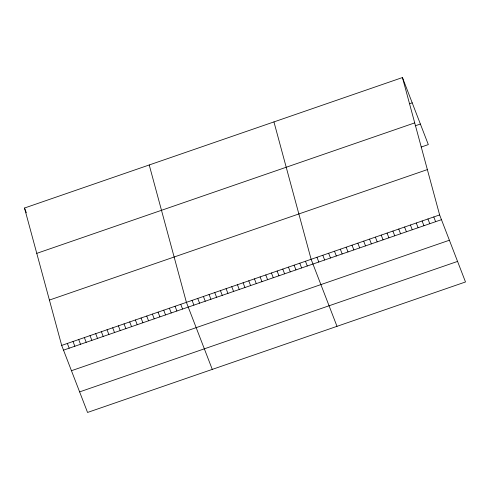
<?xml version="1.0" encoding="UTF-8"?>
<svg xmlns="http://www.w3.org/2000/svg" width="490" height="490" viewBox="0 0 490 490"><rect width="100%" height="100%" fill="white"/><g stroke="black" fill="none" stroke-linecap="round" stroke-linejoin="round"><path stroke-width="0.73" d="M402.443 77.549L439.628 214.932L465.5 281.971L87.557 412.451L61.685 345.407L24.5 208.03L402.443 77.549L428.315 144.593L421.18 147.061M409.615 103.751L412.213 102.851M36.768 253.361L414.718 122.886M415.189 125.826L420.383 124.037M49.41 300.07L427.36 169.595M61.685 345.407L439.628 214.932M63.516 350.148L441.459 219.673M71.448 370.71L449.391 240.235M79.619 391.89L457.568 261.415M433.791 216.948L435.622 221.688M427.948 218.963L429.779 223.703M422.104 220.978L423.936 225.725M416.267 222.993L418.099 227.74M410.424 225.014L412.255 229.755M404.587 227.029L406.412 231.77M398.744 229.044L400.575 233.791M392.9 231.06L394.732 235.806M387.063 233.075L388.895 237.822M381.22 235.096L383.051 239.837M375.377 237.111L377.208 241.852M369.54 239.126L371.371 243.873M363.696 241.141L365.528 245.888M357.859 243.163L359.685 247.903M352.016 245.178L353.847 249.918M346.173 247.193L348.004 251.94M340.336 249.208L342.161 253.955M334.492 251.223L336.324 255.97M328.649 253.244L330.481 257.985M322.812 255.259L324.643 260M316.969 257.275L318.8 262.021M336.998 326.334L311.125 259.29L273.947 121.912M305.46 261.25L307.291 265.99M299.788 263.204L301.62 267.95M294.123 265.164L295.954 269.904M288.451 267.117L290.282 271.864M282.785 269.077L284.61 273.824M277.113 271.037L278.945 275.778M271.442 272.991L273.273 277.738M265.776 274.951L267.607 279.692M260.104 276.905L261.936 281.652M254.439 278.865L256.27 283.606M248.767 280.819L250.598 285.566M243.095 282.779L244.927 287.52M237.43 284.733L239.261 289.48M231.758 286.693L233.589 291.434M226.092 288.647L227.924 293.394M220.42 290.607L222.252 295.348M214.755 292.561L216.58 297.308M209.083 294.521L210.914 299.261M203.411 296.475L205.243 301.221M197.746 298.435L199.577 303.181M192.074 300.394L193.905 305.135M212.274 369.393L186.408 302.348L149.223 164.971M180.737 304.308L182.568 309.049M175.071 306.262L176.896 311.009M169.399 308.222L171.231 312.963M163.727 310.176L165.559 314.923M158.062 312.136L159.893 316.877M152.39 314.09L154.221 318.837M146.724 316.05L148.55 320.791M141.053 318.004L142.884 322.751M135.381 319.964L137.212 324.705M129.715 321.918L131.547 326.665M124.044 323.878L125.875 328.625M118.378 325.838L120.209 330.579M112.706 327.792L114.538 332.538M107.041 329.752L108.866 334.492M101.369 331.705L103.2 336.452M95.697 333.666L97.528 338.406M90.031 335.619L91.863 340.366M84.36 337.579L86.191 342.32M78.694 339.533L80.519 344.28M24.5 208.03L26.331 212.77M73.022 341.493L74.854 346.234M67.35 343.447L69.182 348.194"/></g></svg>
